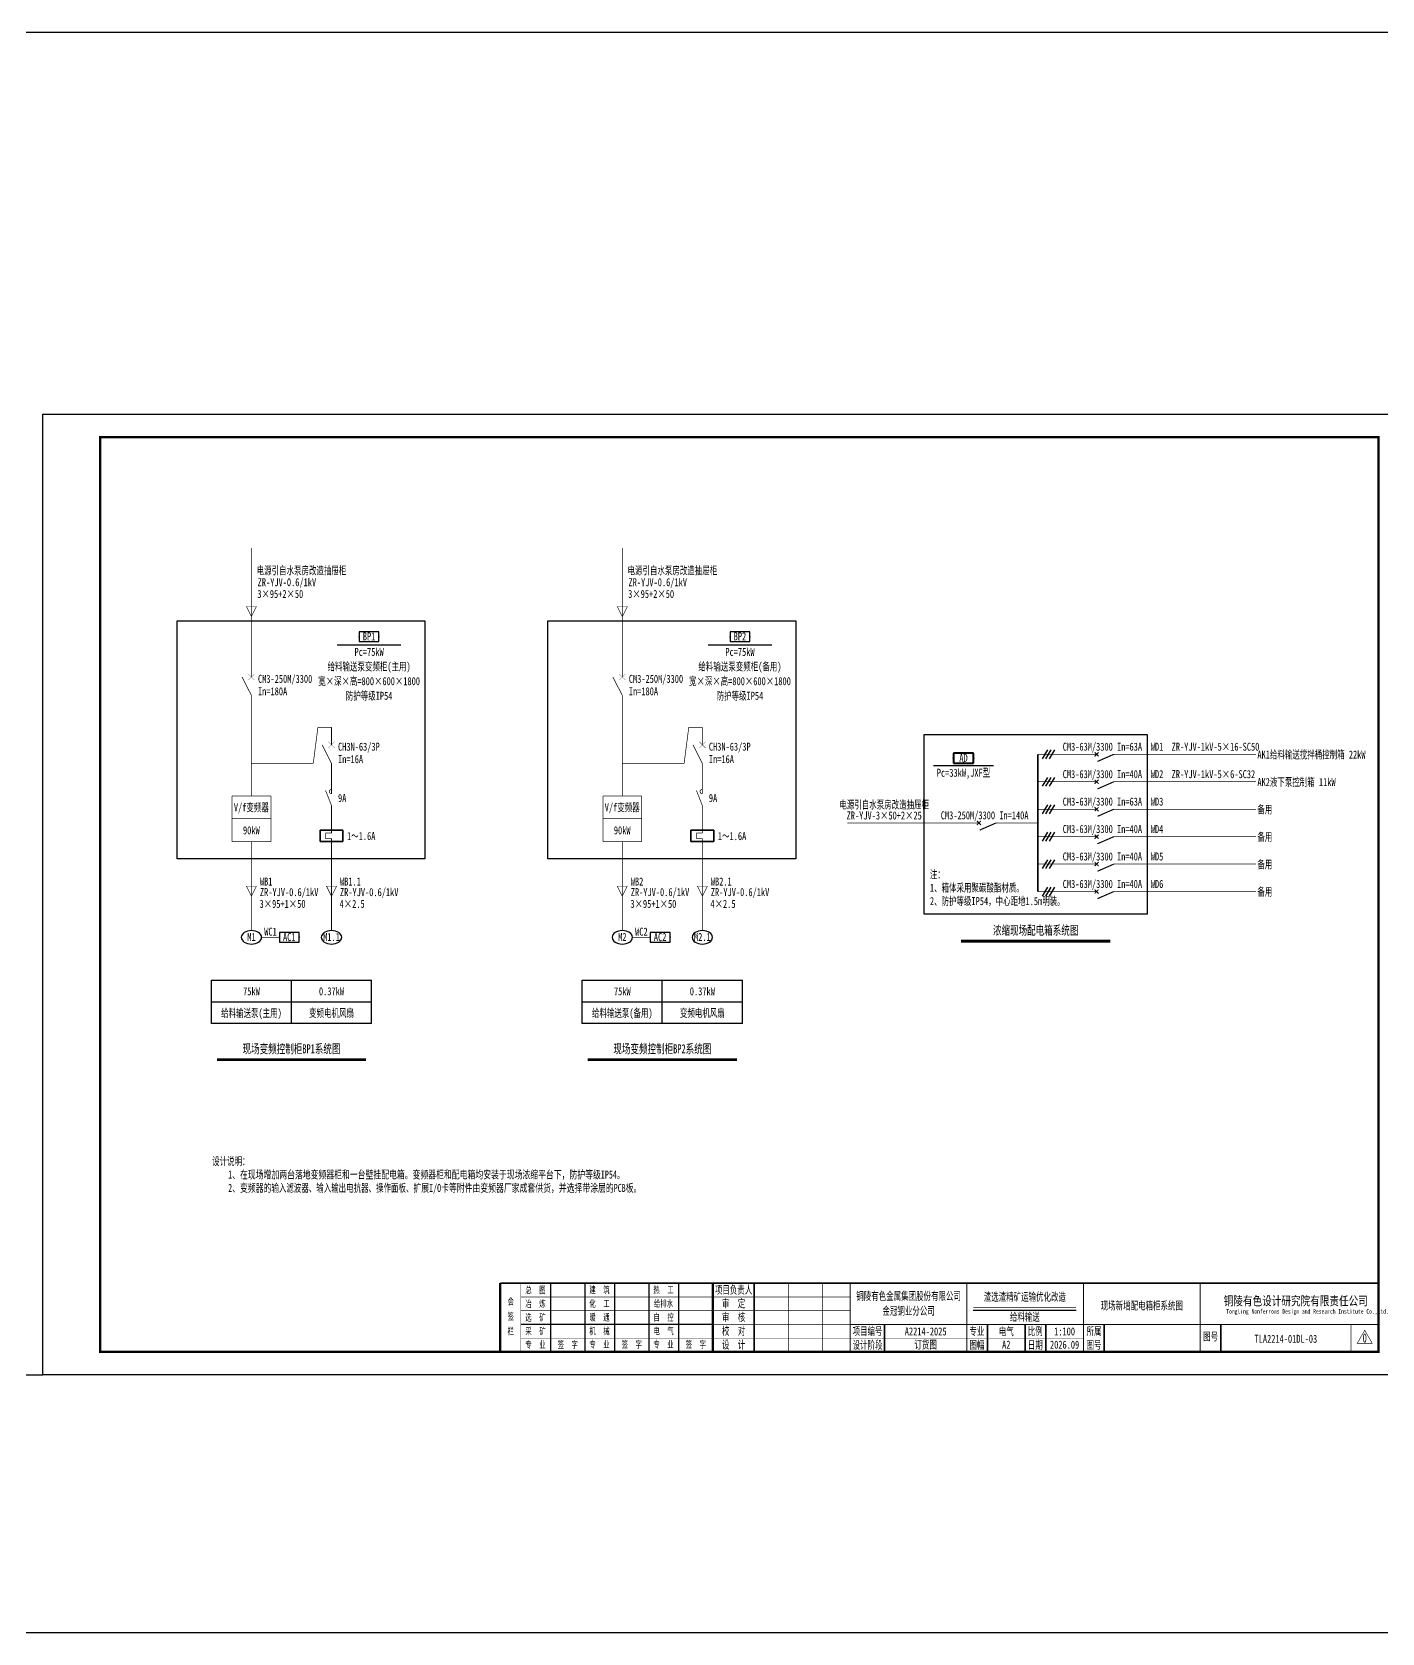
# Model space of a CAD drawing. Header units: millimetres. Extents: x 257344 to 1270023, y 272924 to 540726.
# Drawn here: x 419334 to 478361, y 446375 to 516375 of the extents above; entities that cross this region are included whole.
import ezdxf
from ezdxf.enums import TextEntityAlignment as Align

# ---------------------------------------------------------------- set-up
doc = ezdxf.new("R2010")
doc.units = ezdxf.units.MM
doc.linetypes.add('常规', pattern=[20, 10, 0, 10])
for name, color, linetype in [('BXT', 7, 'Continuous'), ('TEXT', 4, 'Continuous'), ('动力平面导线层', 3, '常规'), ('图框', 7, 'Continuous'), ('文字', 7, 'Continuous'), ('标注-照明', 7, 'Continuous'), ('照明平面导线层', 3, 'Continuous'), ('照明平面设备层', 1, 'Continuous'), ('电辅助1', 7, 'Continuous'), ('高低压系统', 4, 'Continuous')]:
    doc.layers.add(name, color=color, linetype=linetype)
doc.layers.add('CAXA0层', color=7, linetype='Continuous', lineweight=25)
doc.layers.add('SW', color=8, linetype='Continuous', lineweight=20)
doc.styles.add('HZ', font='', dxfattribs={"width": 0.75})
doc.styles.add('标准', font='', dxfattribs={"width": 0.667})
doc.styles.get('HZ').set_extended_font_data('SimSun')
doc.styles.get('标准').set_extended_font_data('NSimSun')

# ---------------------------------------------------------------- blocks, each defined once
blk = doc.blocks.new('3')
at = {"layer": 'TEXT', "color": 7, "lineweight": 25, "style": 'HZ', "width": 0.75}
for s, height, p in [('铜陵有色设计研究院有限责任公司', 400, (221501, 249018)), ('Tongling Nonferrous Design and Research Institute Co.,Ltd.', 200, (221613, 248659))]:
    blk.add_text(s, height=height, dxfattribs=at).set_placement(p)
blk = doc.blocks.new('铜陵有色图签02')
at = {"layer": '图框', "linetype": 'Continuous', "lineweight": 50}
for p, q in [((-38401, 3003), (-38401, 1)), ((-29100, 3001), (-29100, 0))]:
    blk.add_line(p, q, dxfattribs=at)
at = {"layer": '图框', "color": 7, "linetype": 'Continuous', "lineweight": 25}
for p, q in [((-36201, 3010), (-36201, 9)), ((-34701, 3010), (-34701, 9)), ((-33401, 3017), (-33401, 16)), ((-31901, 3017), (-31901, 16)), ((-30601, 3017), (-30601, 16)), ((-29100, 1201), (-37501, 1201))]:
    blk.add_line(p, q, dxfattribs=at)
at = {"layer": '图框', "color": 7, "linetype": 'Continuous', "lineweight": 35}
for p, q in [((-27300, 3001), (-27300, 1)), ((-21600, 1197), (-21600, -3)), ((-17100, 1200), (-17100, 0)), ((-15450, 0), (-15450, 1200)), ((-14550, 1200), (-14550, 0)), ((-12000, 1201), (-12000, 1)), ((-6900, 1202), (-6900, 2))]:
    blk.add_line(p, q, dxfattribs=at)
at = {"layer": '图框', "lineweight": 25}
blk.add_line((-17723, 1830), (-13223, 1830), dxfattribs=at)
at = {"layer": '图框', "lineweight": 70, "const_width": 70}
blk.add_lwpolyline([(-17980, 3001), (0, 3001), (-38401, 3001)], dxfattribs=at)
at = {"layer": '图框', "color": 7, "linetype": 'Continuous', "lineweight": 25, "const_width": 25}
for points in [[(-37501, 3000), (-37501, 0)], [(-25800, 3001), (-25800, 1)], [(-24300, 3001), (-24300, 1)], [(-23100, 2401), (-37501, 2401)], [(-23100, 1801), (-37501, 1801)], [(-23100, 1201), (-29100, 1201)], [(-602, 943), (-932, 371), (-272, 371), (-602, 943)], [(-12900, 600), (-18000, 600), (-37501, 600)]]:
    blk.add_lwpolyline(points, dxfattribs=at)
at = {"layer": '图框', "linetype": 'Continuous', "lineweight": 50, "const_width": 50}
for points in [[(-23100, 3001), (-23100, 1)], [(-18000, 3000), (-18000, 0)]]:
    blk.add_lwpolyline(points, dxfattribs=at)
at = {"layer": '图框', "lineweight": 50, "const_width": 50}
for points in [[(-12900, 3001), (-12900, 1)], [(-7800, 3001), (-7800, 1)], [(0, 3000), (0, 0)], [(-23100, 1200), (0, 1200)]]:
    blk.add_lwpolyline(points, dxfattribs=at)
at = {"layer": '图框', "lineweight": 25, "const_width": 35}
blk.add_lwpolyline([(-17723, 1930), (-13223, 1930)], dxfattribs=at)
at = {"layer": '图框', "color": 7, "linetype": 'Continuous', "lineweight": 35, "const_width": 25}
blk.add_lwpolyline([(-1200, 1201), (-1200, 0)], dxfattribs=at)
at = {"layer": '图框', "linetype": 'Continuous', "lineweight": 70, "const_width": 70}
blk.add_lwpolyline([(-38401, 1), (0, 0)], dxfattribs=at)
at = {"layer": '图框', "lineweight": 25}
blk.add_blockref('3', (-228268, -246986), dxfattribs=at)
at = {"layer": 'TEXT', "color": 7, "lineweight": 25, "style": '标准', "width": 0.667}
for s, height, p in [('总  图', 300, (-36862, 2555)), ('建  筑', 300, (-34062, 2562)), ('热  工', 300, (-31262, 2562)), ('项目负责人', 350, (-28197, 2541)), ('会', 300, (-37942, 2054)), ('冶  炼', 300, (-36862, 1955)), ('化  工', 300, (-34062, 1962)), ('给排水', 300, (-31262, 1962)), ('审  定', 350, (-28197, 1941)), ('签', 300, (-37942, 1404)), ('选  矿', 300, (-36862, 1355)), ('暖  通', 300, (-34062, 1362)), ('自  控', 300, (-31262, 1362)), ('审  核', 350, (-28197, 1341)), ('栏', 300, (-37942, 754)), ('采  矿', 300, (-36862, 754)), ('机  械', 300, (-34062, 761)), ('电  气', 300, (-31262, 761)), ('校  对', 350, (-28197, 741)), ('项目编号', 350, (-22343, 730)), ('专业', 350, (-17559, 730)), ('比例', 350, (-15009, 730)), ('所属', 350, (-12438, 730)), ('图号', 350, (-7339, 495)), ('专  业', 300, (-36862, 170)), ('签  字', 300, (-35449, 170)), ('专  业', 300, (-34062, 177)), ('签  字', 300, (-32649, 177)), ('专  业', 300, (-31262, 177)), ('签  字', 300, (-29849, 177)), ('设  计', 350, (-28197, 139)), ('设计阶段', 350, (-22343, 130)), ('图幅', 350, (-17559, 130)), ('日期', 350, (-15009, 130)), ('图号', 350, (-12438, 130))]:
    blk.add_text(s, height=height, dxfattribs=at).set_placement(p, align=Align.CENTER)
blk = doc.blocks.new('PLA1')
at = {"color": 0, "linetype": 'ByBlock', "lineweight": -2}
for p, q in [((-500, 500), (-500, 0)), ((500, 500), (-500, 500)), ((-500, 0), (500, 0)), ((500, 0), (500, 500))]:
    blk.add_line(p, q, dxfattribs=at)
for p in [(-500, 250), (0, 500), (0, 0), (500, 250)]:
    blk.add_point(p, dxfattribs=at)
blk = doc.blocks.new('0208D')
at = {"color": 3, "linetype": 'Continuous', "const_width": 0.3}
blk.add_lwpolyline([(0, -7.5), (0, 0)], dxfattribs=at)
blk.add_lwpolyline([(0, -7.5), (2.5, -2.5), (-2.5, -2.5)], close=True, dxfattribs=at)
blk = doc.blocks.new('JJH')
at = {"color": 3, "linetype": '常规', "lineweight": 35}
for p, q in [((-500, -500), (-500, 0)), ((500, 0), (-500, 0)), ((500, -500), (500, 0)), ((-500, -500), (500, -500))]:
    blk.add_line(p, q, dxfattribs=at)
at = {"color": 3, "linetype": '常规', "lineweight": 35, "const_width": 30}
blk.add_lwpolyline([(0, 100), (0, -125), (-250, -125), (-250, -375), (0, -375), (0, -600)], dxfattribs=at)
blk = doc.blocks.new('GGF')
at = {"layer": '照明平面导线层', "color": 3, "linetype": '常规', "lineweight": 25, "ltscale": 2, "const_width": 30}
for points in [[(0, 0), (0, -365)], [(0, -1065), (-261, -402)], [(0, -365), (0, -544)], [(0, -1065), (0, -1429)]]:
    blk.add_lwpolyline(points, dxfattribs=at)
blk.add_lwpolyline([(0, -544, -1.122007), (0, -365, -1.343832)], format="xyb", dxfattribs=at)
blk = doc.blocks.new('1107AA')
at = {"color": 3, "linetype": 'Continuous'}
for points, const_width in [([(0, -7.5), (-3.79, 0)], 0.3), ([(1.25, 1.25), (-1.25, -1.25)], 0.1), ([(-1.25, 1.25), (1.25, -1.25)], 0.1)]:
    blk.add_lwpolyline(points, dxfattribs=dict(at, const_width=const_width))
blk = doc.blocks.new('DYDQ0201')
at = {"color": 0}
for points, const_width in [([(0, 0), (0, -3.75)], 0.3), ([(0, -11.25), (-3.11, -4.12)], 0.5), ([(0.86, -4.61), (-0.86, -2.89)], 0.5), ([(-0.86, -4.61), (0.86, -2.89)], 0.5), ([(0, -11.25), (0, -15)], 0.3)]:
    blk.add_lwpolyline(points, dxfattribs=dict(at, const_width=const_width))

msp = doc.modelspace()

# ---------------------------------------------------------------- linework, layer by layer
at = {"color": 0, "lineweight": -3, "ltscale": 100}
for p, q in [((458338.48122, 485663.57312), (468098.76437, 485663.57312)), ((458338.48122, 477810.73469), (458338.48122, 485663.57312)), ((468098.76437, 485663.57312), (468098.76437, 477810.73469)), ((468098.76437, 477810.73469), (458338.48122, 477810.73469))]:
    msp.add_line(p, q, dxfattribs=at)
at = {"color": 3}
msp.add_line((409808.79781, 457665.48597), (419808.79781, 457665.48597), dxfattribs=at)
msp.add_lwpolyline([(257344.27341, 516374.72138), (780473.32221, 516374.72138), (780473.32221, 446374.72138), (257344.27341, 446374.72138)], close=True, dxfattribs=at)
at = {"color": 3, "linetype": 'ByBlock', "lineweight": 35, "const_width": 30}
for points in [[(432428.87706, 481573.9569), (432428.87706, 481348.9569)], [(432428.87706, 480969.53935), (432428.87706, 480973.9569)], [(448644.52836, 481573.9569), (448644.52836, 481348.9569)], [(448644.52836, 480969.53935), (448644.52836, 480973.9569)]]:
    msp.add_lwpolyline(points, dxfattribs=at)
at = {"layer": 'CAXA0层', "color": 0, "linetype": 'Continuous', "lineweight": 30}
for p, q in [((432681.39188, 489583.63872), (435465.10311, 489583.63872)), ((448897.04318, 489583.63872), (451680.75441, 489583.63872)), ((458752.37276, 484299.11262), (461372.30675, 484299.11262))]:
    msp.add_line(p, q, dxfattribs=at)
at = {"layer": 'CAXA0层', "color": 2, "linetype": 'Continuous', "lineweight": 40}
for p, q in [((459965.4775, 476645.73469), (466471.76808, 476645.73469)), ((427425.44357, 471464.3374), (433931.73415, 471464.3374)), ((443641.09487, 471464.3374), (450147.38545, 471464.3374))]:
    msp.add_line(p, q, dxfattribs=at)
at = {"layer": 'CAXA0层', "color": 2, "linetype": 'Continuous', "lineweight": 0}
for p, q in [((459965.4775, 476580.25176), (466471.76808, 476580.25176)), ((427425.44357, 471398.85447), (433931.73415, 471398.85447)), ((443641.09487, 471398.85447), (450147.38545, 471398.85447))]:
    msp.add_line(p, q, dxfattribs=at)
at = {"layer": '动力平面导线层', "color": 4, "linetype": 'ByBlock'}
for p, q in [((425678.60287, 490627.93394), (436515.98248, 490627.93394)), ((425678.60287, 480224.21148), (425678.60287, 490627.93394)), ((436515.98248, 490627.93394), (436515.98248, 480224.21148)), ((441894.25417, 490627.93394), (452731.63378, 490627.93394)), ((441894.25417, 480224.21148), (441894.25417, 490627.93394)), ((452731.63378, 490627.93394), (452731.63378, 480224.21148)), ((436515.98248, 480224.21148), (425678.60287, 480224.21148)), ((452731.63378, 480224.21148), (441894.25417, 480224.21148))]:
    msp.add_line(p, q, dxfattribs=at)
at = {"layer": '动力平面导线层', "color": 0, "linetype": 'ByBlock'}
for p, q in [((427178.58886, 474917.57454), (434178.58886, 474917.57454)), ((427178.58886, 473017.57454), (427178.58886, 474917.57454)), ((430678.58886, 473017.57454), (430678.58886, 474917.57454)), ((434178.58886, 473017.57454), (434178.58886, 474917.57454)), ((443394.24016, 474917.57454), (450394.24016, 474917.57454)), ((443394.24016, 473017.57454), (443394.24016, 474917.57454)), ((446894.24016, 473017.57454), (446894.24016, 474917.57454)), ((450394.24016, 473017.57454), (450394.24016, 474917.57454)), ((427178.58886, 473967.57454), (434178.58886, 473967.57454)), ((443394.24016, 473967.57454), (450394.24016, 473967.57454)), ((434178.58886, 473017.57454), (427178.58886, 473017.57454)), ((450394.24016, 473017.57454), (443394.24016, 473017.57454))]:
    msp.add_line(p, q, dxfattribs=at)
at = {"layer": '图框', "linetype": 'Continuous', "lineweight": 100, "const_width": 100}
msp.add_lwpolyline([(422308.79781, 458665.48597), (478208.79781, 458665.48597), (478208.79781, 498665.48597), (422308.79781, 498665.48597)], close=True, dxfattribs=at)
at = {"layer": '文字', "color": 3, "linetype": 'Continuous', "lineweight": 25, "const_width": 30}
for points in [[(428928.87854, 487362.83111), (428928.87854, 484396.62009)], [(445144.52984, 487362.83111), (445144.52984, 484396.62009)]]:
    msp.add_lwpolyline(points, dxfattribs=at)
at = {"layer": '文字', "color": 3, "linetype": 'ByBlock', "lineweight": 25, "const_width": 30}
for points in [[(431631.76517, 484396.61967), (431834.78925, 485977.48968)], [(431834.78925, 485977.48968), (432428.84636, 485977.48959)], [(432428.84488, 485207.00718), (432428.84488, 485977.48959)], [(432428.84636, 485207.00466), (432428.84636, 485977.48959)], [(447847.41647, 484396.61967), (448050.44055, 485977.48968)], [(448050.44055, 485977.48968), (448644.49765, 485977.48959)], [(448644.49618, 485207.00718), (448644.49618, 485977.48959)], [(448644.49765, 485207.00466), (448644.49765, 485977.48959)], [(428928.87854, 484396.62009), (428928.87854, 482973.9569)], [(428928.87854, 484396.62009), (431631.76499, 484396.61967)], [(432428.84636, 484396.60427), (432428.87706, 483620.371)], [(445144.52984, 484396.62009), (445144.52984, 482973.9569)], [(445144.52984, 484396.62009), (447847.41629, 484396.61967)], [(448644.49765, 484396.60427), (448644.52836, 483620.371)], [(432428.87706, 482191.19823), (432428.87706, 481573.9569)], [(448644.52836, 482191.19823), (448644.52836, 481573.9569)], [(428928.87854, 480973.9569), (428928.87854, 477087.37585)], [(445144.52984, 480973.9569), (445144.52984, 477087.37585)], [(432428.87706, 480873.9569), (432428.87706, 477087.37728)], [(448644.52836, 480873.9569), (448644.52836, 477087.37728)], [(429373.8275, 476791.46532), (430150.06078, 476791.49603)], [(445589.4788, 476791.46532), (446365.71207, 476791.49603)]]:
    msp.add_lwpolyline(points, dxfattribs=at)
at = {"layer": '标注-照明', "color": 1, "linetype": 'ByBlock', "lineweight": 30, "ltscale": 100, "extrusion": (0, 0, -1)}
for centre in [(428928.87854, 476791.46532), (432428.87706, 476791.46532), (445144.52984, 476791.46532), (448644.52836, 476791.46532)]:
    msp.add_ellipse(centre, major_axis=(444.94896, 0), ratio=0.665043753, dxfattribs=at)
at = {"layer": '照明平面导线层', "color": 2, "linetype": 'ByBlock', "lineweight": 25, "ltscale": 100}
for p, q in [((463517.56889, 484596.81658), (463749.34696, 484986.23454)), ((463668.56889, 484596.81658), (463900.34696, 484986.23454)), ((463819.56889, 484596.81658), (464051.34696, 484986.23454)), ((463517.56889, 483396.81658), (463749.34696, 483786.23454)), ((463668.56889, 483396.81658), (463900.34696, 483786.23454)), ((463819.56889, 483396.81658), (464051.34696, 483786.23454)), ((463517.56889, 482196.81658), (463749.34696, 482586.23454)), ((463668.56889, 482196.81658), (463900.34696, 482586.23454)), ((463819.56889, 482196.81658), (464051.34696, 482586.23454)), ((463517.56889, 480996.81658), (463749.34696, 481386.23454)), ((463668.56889, 480996.81658), (463900.34696, 481386.23454)), ((463819.56889, 480996.81658), (464051.34696, 481386.23454)), ((463517.56889, 479796.81658), (463749.34696, 480186.23454)), ((463668.56889, 479796.81658), (463900.34696, 480186.23454)), ((463819.56889, 479796.81658), (464051.34696, 480186.23454)), ((463517.56889, 478596.81658), (463749.34696, 478986.23454)), ((463668.56889, 478596.81658), (463900.34696, 478986.23454)), ((463819.56889, 478596.81658), (464051.34696, 478986.23454))]:
    msp.add_line(p, q, dxfattribs=at)
at = {"layer": '照明平面导线层', "color": 4, "linetype": 'ByBlock', "lineweight": 25, "ltscale": 2, "const_width": 30}
for points in [[(428078.87854, 482973.9569), (428078.87854, 480973.9569)], [(428078.87854, 482973.9569), (429778.87854, 482973.9569)], [(429778.87854, 482973.9569), (429778.87854, 480973.9569)], [(444294.52984, 482973.9569), (444294.52984, 480973.9569)], [(444294.52984, 482973.9569), (445994.52984, 482973.9569)], [(445994.52984, 482973.9569), (445994.52984, 480973.9569)], [(428078.87854, 481973.9569), (429778.87854, 481973.9569)], [(444294.52984, 481973.9569), (445994.52984, 481973.9569)], [(428078.87854, 480973.9569), (429778.87854, 480973.9569)], [(444294.52984, 480973.9569), (445994.52984, 480973.9569)]]:
    msp.add_lwpolyline(points, dxfattribs=at)
at = {"layer": '照明平面设备层', "color": 0, "lineweight": -3, "ltscale": 100}
msp.add_lwpolyline([(419808.79781, 499665.48597), (479208.79781, 499665.48597), (479208.79781, 457665.48597), (419808.79781, 457665.48597)], close=True, dxfattribs=at)
at = {"layer": '照明平面设备层', "color": 130, "lineweight": -3, "const_width": 30}
for points in [[(428928.87854, 488173.20118), (428928.92534, 493818.37958)], [(445144.52984, 488173.20118), (445144.57664, 493818.37958)], [(463313.76437, 484791.52556), (465508.16008, 484791.52556)], [(467008.16008, 484791.52556), (472854.83657, 484791.52556)], [(463313.76437, 483591.52556), (465508.16008, 483591.52556)], [(467008.16008, 483591.52556), (472854.83657, 483591.52556)], [(463313.76437, 482391.52556), (465508.16008, 482391.52556)], [(467008.16008, 482391.52556), (472854.83657, 482391.52556)], [(454980.47956, 481791.52556), (460659.64956, 481791.52556)], [(461859.64956, 481791.52556), (463313.76437, 481791.52556)], [(463313.76437, 481191.52556), (465508.16008, 481191.52556)], [(467008.16008, 481191.52556), (472854.83657, 481191.52556)], [(463313.76437, 479991.52556), (465508.16008, 479991.52556)], [(467008.16008, 479991.52556), (472854.83657, 479991.52556)], [(463313.76437, 478791.52556), (465508.16008, 478791.52556)], [(467008.16008, 478791.52556), (472854.83657, 478791.52556)]]:
    msp.add_lwpolyline(points, dxfattribs=at)
at = {"layer": '高低压系统', "color": 3, "lineweight": 35}
msp.add_line((463313.76437, 478791.52556), (463313.76437, 484791.52556), dxfattribs=at)

# ---------------------------------------------------------------- block references
at = {"layer": 'BXT', "xscale": 87.66224999725819, "yscale": 87.66225000098348, "zscale": 87.66225000000001}
for p in [(428928.92534, 491474.50614), (445144.57664, 491474.50614)]:
    msp.add_blockref('0208D', p, dxfattribs=at)
at = {"layer": 'BXT', "linetype": 'ByBlock', "xscale": 87.66225000098348, "yscale": 87.66225000005215, "zscale": 87.66225000000001}
for p in [(428928.87854, 479248.08615), (432428.87706, 479248.08758), (445144.52984, 479248.08615), (448644.52836, 479248.08758)]:
    msp.add_blockref('0208D', p, dxfattribs=at)
at = {"layer": '动力平面导线层', "linetype": 'ByBlock'}
for name, p in [('GGF', (432428.87706, 483620.371)), ('GGF', (448644.52836, 483620.371)), ('JJH', (432428.87706, 481473.9569)), ('JJH', (448644.52836, 481473.9569))]:
    msp.add_blockref(name, p, dxfattribs=at)
at = {"layer": '图框', "lineweight": 25}
msp.add_blockref('铜陵有色图签02', (478208.79781, 458665.48597), dxfattribs=at)
at = {"layer": '文字', "color": 3, "linetype": 'Continuous', "lineweight": 25, "xscale": 108.0493425019085, "yscale": 108.0493425000459, "zscale": 108.0493425}
for p in [(428928.87854, 488173.20118), (445144.52984, 488173.20118)]:
    msp.add_blockref('1107AA', p, dxfattribs=at)
at = {"layer": '文字', "color": 3, "linetype": 'ByBlock', "lineweight": 25, "xscale": 108.0493425019085, "yscale": 108.0493425000459, "zscale": 108.0493425}
for p in [(432428.84636, 485206.97434), (448644.49765, 485206.97434)]:
    msp.add_blockref('1107AA', p, dxfattribs=at)
at = {"layer": '照明平面设备层', "color": 4, "lineweight": 30, "xscale": 0.8640000000596046, "yscale": 0.8640000005252659, "zscale": 0.8640000000000001}
for p in [(434073.2475, 489721.18005), (450288.8988, 489721.18005)]:
    msp.add_blockref('PLA1', p, dxfattribs=at)
at = {"layer": '照明平面设备层', "color": 1, "lineweight": 40, "xscale": 0.8640000000596046, "yscale": 0.8640000000596046, "zscale": 0.8640000000596046}
msp.add_blockref('PLA1', (460062.33975, 484407.97805), dxfattribs=at)
at = {"layer": '照明平面设备层', "color": 1, "linetype": 'ByBlock', "lineweight": 30, "xscale": 0.8640000000596046, "yscale": 0.8640000000596046, "zscale": 0.8640000000596046}
for p in [(430582.06078, 476575.49603), (446797.71207, 476575.49603)]:
    msp.add_blockref('PLA1', p, dxfattribs=at)
at = {"layer": '高低压系统', "lineweight": -3, "xscale": 100, "yscale": 100, "zscale": 100, "rotation": 90}
for p in [(465508.16008, 484791.52556), (465508.16008, 483591.52556), (465508.16008, 482391.52556), (460359.64956, 481791.52556), (465508.16008, 481191.52556), (465508.16008, 479991.52556), (465508.16008, 478791.52556)]:
    msp.add_blockref('DYDQ0201', p, dxfattribs=at)

# ---------------------------------------------------------------- texts
at = {"layer": 'SW', "color": 7, "linetype": 'Continuous', "lineweight": 25, "style": '标准', "width": 0.667}
for s, p in [('电源引自水泵房改造抽屉柜', (429156.32174, 492657.57122)), ('电源引自水泵房改造抽屉柜', (445371.97304, 492657.57122)), ('ZR-YJV-0.6/1kV', (429200.23916, 492143.80877)), ('ZR-YJV-0.6/1kV', (445415.89046, 492143.80877)), ('WD1', (468251.68432, 484951.52556)), ('WD2', (468251.68432, 483751.52556)), ('ZR-YJV-1kV-5×6-SC32', (469164.38343, 483751.52556)), ('WD3', (468251.68432, 482551.52556)), ('WD4', (468251.68432, 481351.52556)), ('WD5', (468251.68432, 480151.52556)), ('WD6', (468251.68432, 478951.52556))]:
    msp.add_text(s, height=350, dxfattribs=at).set_placement(p)
at = {"layer": 'SW', "color": 0, "linetype": 'Continuous', "lineweight": 25, "style": '标准', "width": 0.667}
for s, p in [('3×95+2×50', (429184.0165, 491630.04632)), ('3×95+2×50', (445399.6678, 491630.04632)), ('ZR-YJV-1kV-5×16-SC50', (469164.38343, 484951.52556)), ('AK1给料输送搅拌桶控制箱 22kW', (472912.26102, 484605.51915)), ('AK2液下泵控制箱 11kW', (472912.26102, 483405.51915)), ('备用', (472912.26102, 482205.51915)), ('备用', (472912.26102, 481005.51915)), ('备用', (472912.26102, 479805.51915)), ('备用', (472912.26102, 478605.51915))]:
    msp.add_text(s, height=350, dxfattribs=at).set_placement(p)
at = {"layer": 'SW', "color": 7, "linetype": 'Continuous', "lineweight": 25, "style": '标准', "width": 0.667}
for s, p in [('BP1', (434073.2475, 489776.3799)), ('BP2', (450288.8988, 489776.3799)), ('给料输送泵变频柜(主用)', (434073.2475, 488456.6462)), ('给料输送泵变频柜(备用)', (450288.8988, 488456.6462)), ('宽×深×高=800×600×1800', (434073.2475, 487816.63964)), ('宽×深×高=800×600×1800', (450288.8988, 487816.63964)), ('防护等级IP54', (434073.2475, 487176.63309)), ('防护等级IP54', (450288.8988, 487176.63309)), ('AD', (460062.33975, 484463.1779)), ('Pc=33kW,JXF型', (460062.33975, 483812.12665)), ('CM3-63M/3300 In=40A', (466135.72676, 483751.52556)), ('电源引自水泵房改造抽屉柜', (456596.08433, 482417.10455)), ('CM3-250M/3300 In=140A', (460987.21624, 481951.52556)), ('CM3-63M/3300 In=63A', (466135.72676, 482551.52556)), ('ZR-YJV-3×50+2×25', (456596.08433, 481944.10455)), ('CM3-63M/3300 In=40A', (466135.72676, 480151.52556)), ('CM3-63M/3300 In=40A', (466135.72676, 478951.52556)), ('0.37kW', (432428.58886, 474257.53538)), ('0.37kW', (448644.24016, 474257.53538))]:
    msp.add_text(s, height=350, dxfattribs=at).set_placement(p, align=Align.CENTER)
at = {"layer": 'SW', "color": 0, "linetype": 'Continuous', "lineweight": 25, "style": '标准', "width": 0.667}
for s, p in [('Pc=75kW', (434073.2475, 489096.65275)), ('Pc=75kW', (450288.8988, 489096.65275)), ('CM3-63M/3300 In=63A', (466135.72676, 484951.52556)), ('CM3-63M/3300 In=40A', (466135.72676, 481351.52556)), ('75kW', (428928.58886, 474257.53538)), ('75kW', (445144.24016, 474257.53538)), ('给料输送泵(主用)', (428928.58591, 473307.57828)), ('变频电机风扇', (432428.58591, 473307.57828)), ('给料输送泵(备用)', (445144.23721, 473307.57828)), ('变频电机风扇', (448644.23721, 473307.57828))]:
    msp.add_text(s, height=350, dxfattribs=at).set_placement(p, align=Align.CENTER)
at = {"layer": 'SW', "color": 7, "linetype": 'ByBlock', "lineweight": 25, "style": '标准', "width": 0.667}
for s, p in [('CM3-250M/3300', (429213.70257, 487918.21386)), ('CM3-250M/3300', (445429.35386, 487918.21386)), ('In=180A', (429213.70257, 487373.94725)), ('In=180A', (445429.35386, 487373.94725)), ('CH3N-63/3P', (432713.66745, 484951.99507)), ('CH3N-63/3P', (448929.31875, 484951.99507)), ('In=16A', (432713.63527, 484407.71294)), ('In=16A', (448929.28657, 484407.71294)), ('9A', (432713.66595, 482707.04992)), ('9A', (448929.31725, 482707.04992)), ('1～1.6A', (433107.75986, 481043.9508)), ('1～1.6A', (449323.41116, 481043.9508))]:
    msp.add_text(s, height=350, dxfattribs=at).set_placement(p)
at = {"layer": 'SW', "color": 0, "linetype": 'ByBlock', "lineweight": 25, "style": '标准', "width": 0.667}
for s, p in [('M1', (428928.87854, 476632.49402)), ('M1.1', (432428.87706, 476632.49402)), ('M2', (445144.52984, 476632.49402)), ('M2.1', (448644.52836, 476632.49402))]:
    msp.add_text(s, height=350, dxfattribs=at).set_placement(p, align=Align.CENTER)
at = {"layer": 'SW', "color": 7, "linetype": 'ByBlock', "lineweight": 25, "style": '标准', "width": 0.667}
for s, p in [('AC1', (430582.06078, 476630.69588)), ('AC2', (446797.71207, 476630.69588))]:
    msp.add_text(s, height=350, dxfattribs=at).set_placement(p, align=Align.CENTER)
at = {"layer": 'SW', "color": 2, "linetype": 'Continuous', "lineweight": 25, "style": '标准', "width": 0.667}
for s, p in [('浓缩现场配电箱系统图', (463218.62279, 476900.74872)), ('现场变频控制柜BP1系统图', (430678.58886, 471719.35143)), ('现场变频控制柜BP2系统图', (446894.24016, 471719.35143))]:
    msp.add_text(s, height=400, dxfattribs=at).set_placement(p, align=Align.CENTER)
at = {"layer": 'SW', "color": 4, "linetype": 'Continuous', "lineweight": 25, "style": '标准', "width": 0.667}
for s, height, p in [('铜陵有色金属集团股份有限公司', 350, (457662.65097, 460933.57187)), ('金冠铜业分公司', 350, (457662.65097, 460285.90163)), ('渣选渣精矿运输优化改造', 350, (462745.64971, 460896.46561)), ('现场新增配电箱柜系统图', 350, (467859.70922, 460512.39892)), ('给料输送', 350, (462745.64971, 460019.79762)), ('A2214-2025', 350, (458408.22153, 459385.16599)), ('电气', 350, (461932.97432, 459385.16599)), ('1:100', 350, (464482.97432, 459385.16599)), ('TLA2214-01DL-03', 350, (474158.11222, 459061.95653)), ('0', 400, (477606.57029, 459073.44634)), ('A2', 350, (461932.97432, 458805.46394)), ('2026.09', 350, (464482.97432, 458805.46394))]:
    msp.add_text(s, height=height, dxfattribs=at).set_placement(p, align=Align.CENTER)
at = {"layer": 'SW', "color": 1, "linetype": 'Continuous', "lineweight": 25, "style": '标准', "width": 0.667}
msp.add_text('订货图', height=350, dxfattribs=at).set_placement((458408.22153, 458805.46394), align=Align.CENTER)
at = {"layer": 'SW', "color": 0, "linetype": 'Continuous', "lineweight": 25, "insert": (458593.90436, 479716.42031), "char_height": 350, "width": 7718.519906, "attachment_point": 1, "style": '标准'}
msp.add_mtext('注：\\P1、箱体采用聚碳酸酯材质。\\P2、防护等级IP54，中心距地1.5m明装。', dxfattribs=at)
at = {"layer": 'SW', "color": 0, "linetype": 'ByBlock', "lineweight": 25, "insert": (427210.73719, 467175.8693), "char_height": 350, "width": 19291.1011158, "attachment_point": 1, "style": '标准'}
msp.add_mtext('设计说明：\\P{\\W0.7;    1、在现场增加两台落地变频器柜和一台壁挂配电箱。变频器柜和配电箱均安装于现场浓缩平台下，防护等级IP54。\\P    2、变频器的\\W0.667;\\C7;输入滤波器、输入输出电抗器、操作面板、\\W0.7;\\C0;扩展I/O卡等附件由变频器厂家成套供货，并选择带涂层的PCB板\\W0.667;\\C7;。}', dxfattribs=at)
at = {"layer": '电辅助1', "color": 7, "linetype": 'ByBlock', "lineweight": 25, "style": '标准', "width": 0.667}
for s, p in [('V/f变频器', (428923.85245, 482299.52851)), ('V/f变频器', (445139.50375, 482299.52851)), ('WC1', (429761.94414, 476864.04462)), ('WC2', (445977.59544, 476864.04462))]:
    msp.add_text(s, height=350, dxfattribs=at).set_placement(p, align=Align.CENTER)
at = {"layer": '电辅助1', "color": 0, "linetype": 'ByBlock', "lineweight": 25, "style": '标准', "width": 0.667}
for p in [(428923.85245, 481296.33023), (445139.50375, 481296.33023)]:
    msp.add_text('90kW', height=350, dxfattribs=at).set_placement(p, align=Align.CENTER)
at = {"layer": '电辅助1', "color": 7, "linetype": 'ByBlock', "lineweight": 25, "style": '标准', "width": 0.667}
for s, p in [('WB1', (429299.29776, 479055.45133)), ('ZR-YJV-0.6/1kV', (429299.17578, 478593.6108)), ('WB1.1', (432799.29628, 479055.45133)), ('ZR-YJV-0.6/1kV', (432799.17431, 478593.6108)), ('WB2', (445514.94905, 479055.45133)), ('ZR-YJV-0.6/1kV', (445514.82708, 478593.6108)), ('WB2.1', (449014.94758, 479055.45133)), ('ZR-YJV-0.6/1kV', (449014.82561, 478593.6108)), ('3×95+1×50', (429282.95313, 478079.84835)), ('4×2.5', (432782.95165, 478079.84835)), ('3×95+1×50', (445498.60443, 478079.84835)), ('4×2.5', (448998.60295, 478079.84835))]:
    msp.add_text(s, height=350, dxfattribs=at).set_placement(p)

doc.saveas('drawing.dxf')
